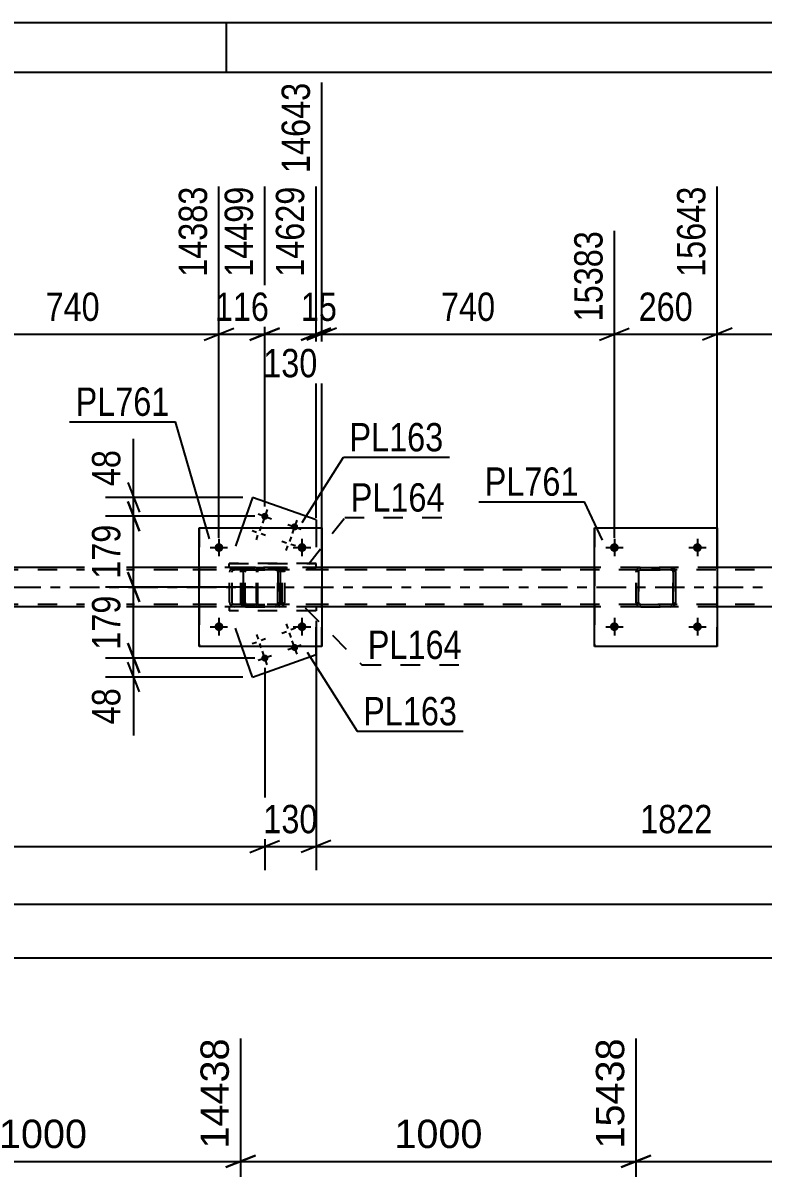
# Model space of a CAD drawing. Header units: millimetres. Extents: x -57 to 784, y -422 to 172.
# Drawn here: x 553.3 to 628.2, y 55.9 to 171.6 of the extents above; entities that cross this region are included whole.
import ezdxf

# ---------------------------------------------------------------- set-up
doc = ezdxf.new("R2010")
doc.units = ezdxf.units.MM
doc.linetypes.add('DXK_LINE_DOT2', pattern=[3.9198, 1.9599, -1.9599])
doc.linetypes.add('DXK_LINE_DOT3', pattern=[5.9187, 2.979, -0.9799, 0.9799, -0.9799])
doc.styles.add('Arial', font='ARIAL.TTF', dxfattribs={"height": 0.2})
doc.styles.add('Arial Narrow', font='ARIALN.TTF', dxfattribs={"height": 0.2})

# ---------------------------------------------------------------- blocks, each defined once
blk = doc.blocks.new('Unknown-122571968-1115')
at = {"color": 5, "linetype": 'Continuous'}
for p, q in [((783.89, 171.64), (-57.11, 171.64)), ((573.89, 166.64), (573.89, 171.64)), ((778.89, 166.64), (-52.11, 166.64))]:
    blk.add_line(p, q, dxfattribs=at)
blk = doc.blocks.new('Part-122571968-5187 - 5118')
at = {"color": 7, "linetype": 'DXK_LINE_DOT2'}
for p, q in [((575.54, 116.29), (575.5, 116.11)), ((575.5, 113.07), (575.5, 116.11)), ((575.76, 116.11), (575.78, 116.2)), ((575.76, 113.07), (575.76, 116.11)), ((575.78, 116.2), (575.83, 116.28)), ((576.01, 116.59), (575.82, 116.55)), ((575.83, 116.28), (575.92, 116.33)), ((575.92, 116.33), (576.01, 116.35)), ((587.79, 116.59), (576.01, 116.59)), ((587.79, 116.35), (576.01, 116.35)), ((579.44, 116.55), (579.25, 116.59)), ((579.25, 116.35), (579.35, 116.33)), ((579.35, 116.33), (579.43, 116.28)), ((579.43, 116.28), (579.49, 116.2)), ((579.49, 116.2), (579.5, 116.11)), ((579.5, 113.07), (579.5, 116.11)), ((579.76, 116.11), (579.72, 116.29)), ((579.76, 113.07), (579.76, 116.11)), ((575.5, 113.07), (575.54, 112.88)), ((575.78, 112.98), (575.76, 113.07)), ((575.83, 112.9), (575.78, 112.98)), ((575.82, 112.62), (576.01, 112.59)), ((575.92, 112.85), (575.83, 112.9)), ((576.01, 112.83), (575.92, 112.85)), ((587.79, 112.83), (576.01, 112.83)), ((587.79, 112.59), (576.01, 112.59)), ((579.35, 112.85), (579.25, 112.83)), ((579.25, 112.59), (579.44, 112.62)), ((579.43, 112.9), (579.35, 112.85)), ((579.49, 112.98), (579.43, 112.9)), ((579.5, 113.07), (579.49, 112.98)), ((579.72, 112.88), (579.76, 113.07))]:
    blk.add_line(p, q, dxfattribs=at)
for centre, start, end in [((575.99, 116.09), 110.7583, 155.68), ((579.27, 116.09), 24.32, 69.2417), ((575.99, 113.09), 204.32, 249.2417), ((579.27, 113.09), 290.7583, 335.68)]:
    blk.add_arc(centre, 0.496, start, end, dxfattribs=at)
blk = doc.blocks.new('Part-122571968-5193 - 5118')
at = {"color": 7, "linetype": 'DXK_LINE_DOT2'}
for p, q in [((576.78, 116.59), (567.37, 116.59)), ((576.78, 116.35), (567.37, 116.35)), ((574.22, 116.29), (574.19, 116.11)), ((574.19, 113.07), (574.19, 116.11)), ((574.44, 116.11), (574.46, 116.2)), ((574.44, 113.07), (574.44, 116.11)), ((574.46, 116.2), (574.51, 116.28)), ((574.69, 116.59), (574.5, 116.55)), ((574.51, 116.28), (574.59, 116.33)), ((574.59, 116.33), (574.69, 116.35)), ((575.5, 116.59), (575.5, 116.35)), ((576.88, 116.55), (576.78, 116.59)), ((576.78, 116.35), (576.83, 116.33)), ((576.83, 116.33), (576.88, 116.28)), ((576.97, 116.45), (576.88, 116.55)), ((576.88, 116.28), (576.9, 116.2)), ((576.9, 116.2), (576.91, 116.11)), ((576.91, 113.07), (576.91, 116.11)), ((577.03, 116.29), (576.97, 116.45)), ((577.05, 116.11), (577.03, 116.29)), ((577.05, 113.07), (577.05, 116.11)), ((576.78, 112.83), (567.37, 112.83)), ((576.78, 112.59), (567.37, 112.59)), ((574.19, 113.07), (574.22, 112.88)), ((574.46, 112.98), (574.44, 113.07)), ((574.51, 112.9), (574.46, 112.98)), ((574.5, 112.62), (574.69, 112.59)), ((574.59, 112.85), (574.51, 112.9)), ((574.69, 112.83), (574.59, 112.85)), ((575.5, 112.59), (575.5, 112.83)), ((576.83, 112.85), (576.78, 112.83)), ((576.78, 112.59), (576.88, 112.62)), ((576.88, 112.9), (576.83, 112.85)), ((576.9, 112.98), (576.88, 112.9)), ((576.88, 112.62), (576.97, 112.73)), ((576.91, 113.07), (576.9, 112.98)), ((576.97, 112.73), (577.03, 112.88)), ((577.03, 112.88), (577.05, 113.07))]:
    blk.add_line(p, q, dxfattribs=at)
for centre, start, end in [((574.67, 116.09), 111.1941, 156.1506), ((574.67, 113.08), 203.8494, 248.8059)]:
    blk.add_arc(centre, 0.492, start, end, dxfattribs=at)
blk = doc.blocks.new('Part-122571968-5134 - 5118')
at = {"color": 7, "linetype": 'DXK_LINE_DOT2'}
for p, q in [((575.31, 116.11), (575.34, 116.29)), ((575.35, 116.29), (575.31, 116.11)), ((575.31, 113.07), (575.31, 116.11)), ((575.31, 116.11), (575.31, 116.11)), ((575.31, 113.07), (575.31, 116.11)), ((575.55, 116.11), (575.57, 116.2)), ((575.56, 116.2), (575.55, 116.11)), ((575.55, 113.07), (575.55, 116.11)), ((575.55, 116.11), (575.55, 116.11)), ((575.55, 116.11), (575.55, 113.07)), ((575.62, 116.28), (575.56, 116.2)), ((575.57, 116.2), (575.62, 116.28)), ((575.6, 116.55), (575.79, 116.59)), ((575.79, 116.59), (575.61, 116.55)), ((575.62, 116.28), (575.7, 116.33)), ((575.69, 116.33), (575.62, 116.28)), ((575.79, 116.35), (575.69, 116.33)), ((575.7, 116.33), (575.79, 116.35)), ((575.79, 116.59), (578.83, 116.59)), ((575.79, 116.59), (575.79, 116.59)), ((575.79, 116.59), (578.83, 116.59)), ((575.79, 116.35), (578.83, 116.35)), ((575.79, 116.35), (575.79, 116.35)), ((578.83, 116.35), (575.79, 116.35)), ((578.83, 116.59), (578.83, 116.59)), ((578.83, 116.59), (579.01, 116.55)), ((579.01, 116.55), (578.83, 116.59)), ((578.83, 116.35), (578.83, 116.35)), ((578.83, 116.35), (578.92, 116.33)), ((578.92, 116.33), (578.83, 116.35)), ((578.92, 116.33), (578.92, 116.33)), ((578.92, 116.33), (579, 116.28)), ((579, 116.28), (578.92, 116.33)), ((579, 116.28), (579.05, 116.2)), ((579.05, 116.2), (579, 116.28)), ((579.05, 116.2), (579.07, 116.11)), ((579.07, 116.11), (579.05, 116.2)), ((579.07, 113.07), (579.07, 116.11)), ((579.07, 116.11), (579.07, 116.11)), ((579.07, 116.11), (579.07, 113.07)), ((579.27, 116.29), (579.31, 116.11)), ((579.31, 116.11), (579.27, 116.29)), ((579.31, 113.07), (579.31, 116.11)), ((579.31, 116.11), (579.31, 116.11)), ((579.31, 116.11), (579.31, 113.07)), ((575.31, 113.07), (575.31, 113.07)), ((575.34, 112.88), (575.31, 113.07)), ((575.31, 113.07), (575.35, 112.88)), ((575.55, 113.07), (575.55, 113.07)), ((575.57, 112.98), (575.55, 113.07)), ((575.55, 113.07), (575.56, 112.98)), ((575.56, 112.98), (575.62, 112.9)), ((575.62, 112.9), (575.57, 112.98)), ((575.6, 112.62), (575.61, 112.62)), ((575.79, 112.59), (575.6, 112.62)), ((575.61, 112.62), (575.79, 112.59)), ((575.7, 112.85), (575.62, 112.9)), ((575.62, 112.9), (575.69, 112.85)), ((575.69, 112.85), (575.79, 112.83)), ((575.79, 112.83), (575.7, 112.85)), ((575.79, 112.83), (578.83, 112.83)), ((575.79, 112.83), (575.79, 112.83)), ((575.79, 112.83), (578.83, 112.83)), ((575.79, 112.59), (578.83, 112.59)), ((575.79, 112.59), (575.79, 112.59)), ((575.79, 112.59), (578.83, 112.59)), ((578.92, 112.85), (578.83, 112.83)), ((578.83, 112.83), (578.92, 112.85)), ((578.83, 112.83), (578.83, 112.83)), ((579.01, 112.62), (578.83, 112.59)), ((578.83, 112.59), (579.01, 112.62)), ((578.83, 112.59), (578.83, 112.59)), ((579, 112.9), (578.92, 112.85)), ((578.92, 112.85), (579, 112.9)), ((579.05, 112.98), (579, 112.9)), ((579, 112.9), (579.05, 112.98)), ((579.07, 113.07), (579.05, 112.98)), ((579.05, 112.98), (579.07, 113.07)), ((579.07, 113.07), (579.07, 113.07)), ((579.31, 113.07), (579.27, 112.88)), ((579.27, 112.88), (579.31, 113.07)), ((579.31, 113.07), (579.31, 113.07))]:
    blk.add_line(p, q, dxfattribs=at)
at = {"color": 7, "linetype": 'DXK_LINE_DOT3'}
blk.add_line((577.31, 114.59), (577.3, 114.59), dxfattribs=at)
at = {"color": 7, "linetype": 'DXK_LINE_DOT2'}
for centre, start, end in [((575.79, 116.11), 112.5, 157.5), ((575.79, 116.11), 112.5, 157.5), ((578.83, 116.11), 22.5, 67.5), ((578.83, 116.11), 22.5, 67.5), ((575.79, 113.07), 202.5, 247.5), ((575.79, 113.07), 202.5, 247.5), ((578.83, 113.07), 292.5, 337.5), ((578.83, 113.07), 292.5, 337.5)]:
    blk.add_arc(centre, 0.48, start, end, dxfattribs=at)
blk = doc.blocks.new('Bolt-122571968-5135 - 5118')
at = {"linetype": 'Continuous'}
for points in [[(572.67, 110.59), (572.68, 110.68), (572.71, 110.77), (572.75, 110.85), (572.82, 110.91), (572.89, 110.97), (572.97, 111.01), (573.06, 111.03), (573.16, 111.03), (573.25, 111.01), (573.33, 110.97), (573.41, 110.91), (573.47, 110.85), (573.51, 110.77), (573.54, 110.68), (573.55, 110.59), (573.54, 110.5), (573.51, 110.41), (573.47, 110.33), (573.41, 110.26), (573.33, 110.21), (573.25, 110.17), (573.16, 110.15), (573.06, 110.15), (572.97, 110.17), (572.89, 110.21), (572.82, 110.26), (572.75, 110.33), (572.71, 110.41), (572.68, 110.5)], [(581.07, 110.59), (581.08, 110.68), (581.11, 110.77), (581.15, 110.85), (581.22, 110.91), (581.29, 110.97), (581.37, 111.01), (581.46, 111.03), (581.56, 111.03), (581.65, 111.01), (581.73, 110.97), (581.81, 110.91), (581.87, 110.85), (581.91, 110.77), (581.94, 110.68), (581.95, 110.59), (581.94, 110.5), (581.91, 110.41), (581.87, 110.33), (581.81, 110.26), (581.73, 110.21), (581.65, 110.17), (581.56, 110.15), (581.46, 110.15), (581.37, 110.17), (581.29, 110.21), (581.22, 110.26), (581.15, 110.33), (581.11, 110.41), (581.08, 110.5)]]:
    blk.add_hatch(color=1, dxfattribs=at).paths.add_polyline_path(points)
at = {"color": 1, "linetype": 'Continuous'}
for p, q in [((573.11, 111.47), (573.11, 109.71)), ((581.51, 111.47), (581.51, 109.71)), ((572.23, 110.59), (573.99, 110.59)), ((580.63, 110.59), (582.39, 110.59))]:
    blk.add_line(p, q, dxfattribs=at)
blk = doc.blocks.new('Bolt-122571968-5136 - 5118')
at = {"linetype": 'Continuous'}
for points in [[(572.67, 118.59), (572.68, 118.68), (572.71, 118.77), (572.75, 118.85), (572.82, 118.91), (572.89, 118.97), (572.97, 119.01), (573.06, 119.03), (573.16, 119.03), (573.25, 119.01), (573.33, 118.97), (573.41, 118.91), (573.47, 118.85), (573.51, 118.77), (573.54, 118.68), (573.55, 118.59), (573.54, 118.5), (573.51, 118.41), (573.47, 118.33), (573.41, 118.26), (573.33, 118.21), (573.25, 118.17), (573.16, 118.15), (573.06, 118.15), (572.97, 118.17), (572.89, 118.21), (572.82, 118.26), (572.75, 118.33), (572.71, 118.41), (572.68, 118.5)], [(581.07, 118.59), (581.08, 118.68), (581.11, 118.77), (581.15, 118.85), (581.22, 118.91), (581.29, 118.97), (581.37, 119.01), (581.46, 119.03), (581.56, 119.03), (581.65, 119.01), (581.73, 118.97), (581.81, 118.91), (581.87, 118.85), (581.91, 118.77), (581.94, 118.68), (581.95, 118.59), (581.94, 118.5), (581.91, 118.41), (581.87, 118.33), (581.81, 118.26), (581.73, 118.21), (581.65, 118.17), (581.56, 118.15), (581.46, 118.15), (581.37, 118.17), (581.29, 118.21), (581.22, 118.26), (581.15, 118.33), (581.11, 118.41), (581.08, 118.5)]]:
    blk.add_hatch(color=1, dxfattribs=at).paths.add_polyline_path(points)
at = {"color": 1, "linetype": 'Continuous'}
for p, q in [((573.11, 119.47), (573.11, 117.71)), ((581.51, 119.47), (581.51, 117.71)), ((572.23, 118.59), (573.99, 118.59)), ((580.63, 118.59), (582.39, 118.59))]:
    blk.add_line(p, q, dxfattribs=at)
blk = doc.blocks.new('Bolt-122571968-5143 - 5118')
at = {"linetype": 'Continuous'}
for points in [[(612.67, 110.59), (612.67, 110.68), (612.7, 110.77), (612.75, 110.85), (612.81, 110.91), (612.89, 110.97), (612.97, 111.01), (613.06, 111.03), (613.15, 111.03), (613.24, 111.01), (613.33, 110.97), (613.4, 110.91), (613.46, 110.85), (613.51, 110.77), (613.54, 110.68), (613.55, 110.59), (613.54, 110.5), (613.51, 110.41), (613.46, 110.33), (613.4, 110.26), (613.33, 110.21), (613.24, 110.17), (613.15, 110.15), (613.06, 110.15), (612.97, 110.17), (612.89, 110.21), (612.81, 110.26), (612.75, 110.33), (612.7, 110.41), (612.67, 110.5)], [(621.07, 110.59), (621.07, 110.68), (621.1, 110.77), (621.15, 110.85), (621.21, 110.91), (621.29, 110.97), (621.37, 111.01), (621.46, 111.03), (621.55, 111.03), (621.64, 111.01), (621.73, 110.97), (621.8, 110.91), (621.86, 110.85), (621.91, 110.77), (621.94, 110.68), (621.95, 110.59), (621.94, 110.5), (621.91, 110.41), (621.86, 110.33), (621.8, 110.26), (621.73, 110.21), (621.64, 110.17), (621.55, 110.15), (621.46, 110.15), (621.37, 110.17), (621.29, 110.21), (621.21, 110.26), (621.15, 110.33), (621.1, 110.41), (621.07, 110.5)]]:
    blk.add_hatch(color=1, dxfattribs=at).paths.add_polyline_path(points)
at = {"color": 1, "linetype": 'Continuous'}
for p, q in [((613.11, 111.47), (613.11, 109.71)), ((621.51, 111.47), (621.51, 109.71)), ((612.23, 110.59), (613.99, 110.59)), ((620.63, 110.59), (622.39, 110.59))]:
    blk.add_line(p, q, dxfattribs=at)
blk = doc.blocks.new('Bolt-122571968-5144 - 5118')
at = {"linetype": 'Continuous'}
for points in [[(612.67, 118.59), (612.67, 118.68), (612.7, 118.77), (612.75, 118.85), (612.81, 118.91), (612.89, 118.97), (612.97, 119.01), (613.06, 119.03), (613.15, 119.03), (613.24, 119.01), (613.33, 118.97), (613.4, 118.91), (613.46, 118.85), (613.51, 118.77), (613.54, 118.68), (613.55, 118.59), (613.54, 118.5), (613.51, 118.41), (613.46, 118.33), (613.4, 118.26), (613.33, 118.21), (613.24, 118.17), (613.15, 118.15), (613.06, 118.15), (612.97, 118.17), (612.89, 118.21), (612.81, 118.26), (612.75, 118.33), (612.7, 118.41), (612.67, 118.5)], [(621.07, 118.59), (621.07, 118.68), (621.1, 118.77), (621.15, 118.85), (621.21, 118.91), (621.29, 118.97), (621.37, 119.01), (621.46, 119.03), (621.55, 119.03), (621.64, 119.01), (621.73, 118.97), (621.8, 118.91), (621.86, 118.85), (621.91, 118.77), (621.94, 118.68), (621.95, 118.59), (621.94, 118.5), (621.91, 118.41), (621.86, 118.33), (621.8, 118.26), (621.73, 118.21), (621.64, 118.17), (621.55, 118.15), (621.46, 118.15), (621.37, 118.17), (621.29, 118.21), (621.21, 118.26), (621.15, 118.33), (621.1, 118.41), (621.07, 118.5)]]:
    blk.add_hatch(color=1, dxfattribs=at).paths.add_polyline_path(points)
at = {"color": 1, "linetype": 'Continuous'}
for p, q in [((613.11, 119.47), (613.11, 117.71)), ((621.51, 119.47), (621.51, 117.71)), ((612.23, 118.59), (613.99, 118.59)), ((620.63, 118.59), (622.39, 118.59))]:
    blk.add_line(p, q, dxfattribs=at)
blk = doc.blocks.new('Bolt-122571968-5229 - 5118')
at = {"linetype": 'Continuous'}
for points in [[(578.08, 121.63, -1), (577.41, 121.87, -1)], [(581.1, 120.56, -1), (580.42, 120.8, -1)]]:
    blk.add_hatch(color=1, dxfattribs=at).paths.add_polyline_path(points)
at = {"color": 1, "linetype": 'Continuous'}
for p, q in [((577.07, 121.99), (578.42, 121.51)), ((577.99, 122.43), (577.5, 121.07)), ((577.38, 120.73), (577.22, 120.28)), ((580.08, 120.92), (581.44, 120.44)), ((581, 121.36), (580.52, 120)), ((576.47, 120.3), (576.92, 120.14)), ((576.9, 119.38), (577.06, 119.83)), ((577.82, 119.82), (577.37, 119.98)), ((580.4, 119.67), (580.24, 119.21)), ((579.48, 119.23), (579.93, 119.07)), ((579.92, 118.31), (580.08, 118.76)), ((580.84, 118.75), (580.39, 118.91))]:
    blk.add_line(p, q, dxfattribs=at)
blk = doc.blocks.new('Part-122571968-5295 - 5118')
at = {"color": 7, "linetype": 'DXK_LINE_DOT2'}
for p, q in [((574.15, 116.59), (574.15, 116.99)), ((574.15, 116.99), (582.93, 116.99)), ((582.93, 116.59), (582.93, 116.99)), ((574.15, 116.59), (582.93, 116.59))]:
    blk.add_line(p, q, dxfattribs=at)
blk = doc.blocks.new('Part-122571968-5350 - 5118')
at = {"color": 2, "linetype": 'Continuous'}
for p, q in [((571.11, 108.59), (571.11, 120.59)), ((571.11, 120.59), (571.11, 120.59)), ((571.11, 120.59), (583.51, 120.59)), ((583.51, 120.59), (583.51, 108.59)), ((571.11, 108.59), (571.11, 108.59)), ((583.51, 108.59), (571.11, 108.59))]:
    blk.add_line(p, q, dxfattribs=at)
at = {"color": 7, "linetype": 'DXK_LINE_DOT2'}
for p, q in [((571.11, 120.59), (571.11, 108.59)), ((571.11, 120.59), (571.11, 120.59)), ((583.51, 108.59), (583.51, 120.59)), ((571.11, 108.59), (571.11, 108.59))]:
    blk.add_line(p, q, dxfattribs=at)
blk = doc.blocks.new('Part-122571968-5351 - 5118')
at = {"color": 7, "linetype": 'DXK_LINE_DOT2'}
for p, q in [((615.3, 116.11), (615.34, 116.29)), ((615.3, 116.11), (615.31, 116.11)), ((615.3, 113.07), (615.3, 116.11)), ((615.34, 116.29), (615.31, 116.11)), ((615.31, 113.07), (615.31, 116.11)), ((615.56, 116.2), (615.54, 116.11)), ((615.55, 116.11), (615.54, 116.11)), ((615.54, 116.11), (615.54, 113.07)), ((615.55, 116.11), (615.56, 116.2)), ((615.55, 113.07), (615.55, 116.11)), ((615.56, 116.2), (615.62, 116.28)), ((615.61, 116.28), (615.56, 116.2)), ((615.6, 116.55), (615.78, 116.59)), ((615.79, 116.59), (615.6, 116.55)), ((615.69, 116.33), (615.61, 116.28)), ((615.62, 116.28), (615.69, 116.33)), ((615.69, 116.33), (615.79, 116.35)), ((615.78, 116.35), (615.69, 116.33)), ((615.79, 116.59), (615.78, 116.59)), ((615.78, 116.59), (618.82, 116.59)), ((615.78, 116.35), (615.79, 116.35)), ((618.82, 116.35), (615.78, 116.35)), ((615.79, 116.59), (618.83, 116.59)), ((615.79, 116.35), (618.83, 116.35)), ((618.82, 116.59), (618.83, 116.59)), ((618.82, 116.59), (619, 116.55)), ((618.83, 116.35), (618.82, 116.35)), ((618.91, 116.33), (618.82, 116.35)), ((619.01, 116.55), (618.83, 116.59)), ((618.83, 116.35), (618.92, 116.33)), ((618.91, 116.33), (618.92, 116.33)), ((618.99, 116.28), (618.91, 116.33)), ((618.92, 116.33), (618.99, 116.28)), ((618.99, 116.28), (619.05, 116.2)), ((619.04, 116.2), (618.99, 116.28)), ((619.06, 116.11), (619.04, 116.2)), ((619.05, 116.2), (619.07, 116.11)), ((619.07, 116.11), (619.06, 116.11)), ((619.06, 116.11), (619.06, 113.07)), ((619.07, 113.07), (619.07, 116.11)), ((619.26, 116.29), (619.3, 116.11)), ((619.31, 116.11), (619.27, 116.29)), ((619.31, 116.11), (619.3, 116.11)), ((619.3, 116.11), (619.3, 113.07)), ((619.31, 113.07), (619.31, 116.11)), ((615.31, 113.07), (615.3, 113.07)), ((615.34, 112.88), (615.3, 113.07)), ((615.31, 113.07), (615.34, 112.88)), ((615.54, 113.07), (615.55, 113.07)), ((615.54, 113.07), (615.56, 112.98)), ((615.56, 112.98), (615.55, 113.07)), ((615.62, 112.9), (615.56, 112.98)), ((615.56, 112.98), (615.61, 112.9)), ((615.6, 112.62), (615.6, 112.62)), ((615.78, 112.59), (615.6, 112.62)), ((615.6, 112.62), (615.79, 112.59)), ((615.61, 112.9), (615.69, 112.85)), ((615.69, 112.85), (615.62, 112.9)), ((615.79, 112.83), (615.69, 112.85)), ((615.69, 112.85), (615.78, 112.83)), ((615.79, 112.83), (615.78, 112.83)), ((615.78, 112.83), (618.82, 112.83)), ((615.79, 112.59), (615.78, 112.59)), ((615.78, 112.59), (618.82, 112.59)), ((615.79, 112.83), (618.83, 112.83)), ((615.79, 112.59), (618.83, 112.59)), ((618.82, 112.83), (618.91, 112.85)), ((618.82, 112.83), (618.83, 112.83)), ((619, 112.62), (618.82, 112.59)), ((618.82, 112.59), (618.83, 112.59)), ((618.92, 112.85), (618.83, 112.83)), ((618.83, 112.59), (619.01, 112.62)), ((618.91, 112.85), (618.99, 112.9)), ((618.99, 112.9), (618.92, 112.85)), ((619.05, 112.98), (618.99, 112.9)), ((618.99, 112.9), (619.04, 112.98)), ((619.04, 112.98), (619.06, 113.07)), ((619.07, 113.07), (619.05, 112.98)), ((619.06, 113.07), (619.07, 113.07)), ((619.3, 113.07), (619.26, 112.88)), ((619.27, 112.88), (619.31, 113.07)), ((619.3, 113.07), (619.31, 113.07))]:
    blk.add_line(p, q, dxfattribs=at)
at = {"color": 7, "linetype": 'DXK_LINE_DOT3'}
blk.add_line((617.31, 114.59), (617.3, 114.59), dxfattribs=at)
at = {"color": 7, "linetype": 'DXK_LINE_DOT2'}
for centre, start, end in [((615.78, 116.11), 112.5, 157.5), ((615.79, 116.11), 112.5, 157.5), ((618.82, 116.11), 22.5, 67.5), ((618.83, 116.11), 22.5, 67.5), ((615.78, 113.07), 202.5, 247.5), ((615.79, 113.07), 202.5, 247.5), ((618.82, 113.07), 292.5, 337.5), ((618.83, 113.07), 292.5, 337.5)]:
    blk.add_arc(centre, 0.48, start, end, dxfattribs=at)
blk = doc.blocks.new('Part-122571968-5356 - 5118')
at = {"color": 2, "linetype": 'Continuous'}
for p, q in [((611.11, 108.59), (611.11, 120.59)), ((611.11, 120.59), (611.11, 120.59)), ((611.11, 120.59), (623.51, 120.59)), ((623.51, 120.59), (623.51, 108.59)), ((611.11, 108.59), (611.11, 108.59)), ((623.51, 108.59), (611.11, 108.59))]:
    blk.add_line(p, q, dxfattribs=at)
at = {"color": 7, "linetype": 'DXK_LINE_DOT2'}
for p, q in [((611.11, 120.59), (611.11, 108.59)), ((611.11, 120.59), (611.11, 120.59)), ((623.51, 108.59), (623.51, 120.59)), ((611.11, 108.59), (611.11, 108.59))]:
    blk.add_line(p, q, dxfattribs=at)
blk = doc.blocks.new('Part-122571968-5380 - 5118')
at = {"color": 2, "linetype": 'Continuous'}
for p, q in [((576.52, 123.67), (575.42, 120.59)), ((582.93, 121.4), (576.52, 123.67)), ((582.93, 121.4), (582.93, 120.59))]:
    blk.add_line(p, q, dxfattribs=at)
at = {"color": 7, "linetype": 'DXK_LINE_DOT2'}
for p, q in [((575.42, 120.59), (574.15, 116.99)), ((582.93, 120.59), (582.93, 116.99)), ((582.93, 116.99), (574.15, 116.99))]:
    blk.add_line(p, q, dxfattribs=at)
blk = doc.blocks.new('Bolt-122571968-5382 - 5118')
at = {"linetype": 'Continuous'}
for points in [[(580.43, 108.37, -1), (581.1, 108.61, -1)], [(577.41, 107.3, -1), (578.09, 107.54, -1)]]:
    blk.add_hatch(color=1, dxfattribs=at).paths.add_polyline_path(points)
at = {"color": 1, "linetype": 'Continuous'}
for p, q in [((579.48, 109.95), (579.94, 110.11)), ((579.92, 110.87), (580.08, 110.42)), ((580.84, 110.43), (580.39, 110.27)), ((576.47, 108.88), (576.92, 109.04)), ((576.91, 109.8), (577.07, 109.34)), ((577.39, 108.44), (577.23, 108.89)), ((577.83, 109.36), (577.37, 109.2)), ((580.4, 109.51), (580.24, 109.96)), ((581.01, 107.81), (580.52, 109.17)), ((577.99, 106.74), (577.51, 108.1)), ((581.44, 108.73), (580.09, 108.25)), ((578.43, 107.66), (577.07, 107.18))]:
    blk.add_line(p, q, dxfattribs=at)
blk = doc.blocks.new('Part-122571968-5387 - 5118')
at = {"color": 7, "linetype": 'DXK_LINE_DOT2'}
for p, q in [((582.93, 112.59), (574.15, 112.59)), ((574.15, 112.59), (574.15, 112.19)), ((582.93, 112.59), (582.93, 112.19)), ((582.93, 112.19), (574.15, 112.19))]:
    blk.add_line(p, q, dxfattribs=at)
blk = doc.blocks.new('Part-122571968-5392 - 5118')
at = {"color": 7, "linetype": 'DXK_LINE_DOT2'}
for p, q in [((582.93, 112.19), (574.15, 112.19)), ((575.43, 108.59), (574.15, 112.19)), ((582.93, 108.59), (582.93, 112.19))]:
    blk.add_line(p, q, dxfattribs=at)
at = {"color": 2, "linetype": 'Continuous'}
for p, q in [((576.52, 105.5), (575.43, 108.59)), ((576.52, 105.5), (582.93, 107.78)), ((582.93, 107.78), (582.93, 108.59))]:
    blk.add_line(p, q, dxfattribs=at)
blk = doc.blocks.new('Part-122571968-5417 - 5118')
at = {"color": 7, "linetype": 'DXK_LINE_DOT2'}
for p, q in [((697.85, 116.35), (43.11, 116.35)), ((583.51, 116.59), (571.11, 116.59)), ((623.51, 116.59), (611.11, 116.59)), ((697.85, 112.83), (43.11, 112.83)), ((583.51, 112.59), (571.11, 112.59)), ((623.51, 112.59), (611.11, 112.59))]:
    blk.add_line(p, q, dxfattribs=at)
at = {"color": 2, "linetype": 'Continuous'}
for p, q in [((571.11, 116.59), (543.51, 116.59)), ((611.11, 116.59), (583.51, 116.59)), ((651.11, 116.59), (623.51, 116.59)), ((571.11, 112.59), (543.51, 112.59)), ((611.11, 112.59), (583.51, 112.59)), ((651.11, 112.59), (623.51, 112.59))]:
    blk.add_line(p, q, dxfattribs=at)
at = {"color": 7, "linetype": 'DXK_LINE_DOT3'}
blk.add_line((43.11, 114.59), (697.85, 114.59), dxfattribs=at)
blk = doc.blocks.new('StraightDimension-122571968-4514 - 3165')
at = {"color": 7, "linetype": 'Continuous'}
for p, q in [((535.31, 16.34), (535.31, 68.95)), ((575.31, 17.64), (575.31, 68.95)), ((536.81, 57.13), (533.81, 55.93)), ((573.81, 55.93), (576.81, 57.13)), ((535.31, 56.53), (575.31, 56.53))]:
    blk.add_line(p, q, dxfattribs=at)
at = {"color": 0}
blk.add_wipeout([(560.36, 57.28), (560.36, 61.48), (550.26, 61.48), (550.26, 57.28)], dxfattribs=at)
at = {"color": 3, "style": 'Arial'}
blk.add_text('1000', height=2.865, dxfattribs=at).set_placement((550.86, 57.88))
at = {"color": 0, "linetype": 'Continuous'}
blk.add_wipeout([(574.71, 69.55), (570.51, 69.55), (570.51, 57.23), (574.71, 57.23)], dxfattribs=at)
at = {"color": 3, "linetype": 'Continuous', "style": 'Arial'}
blk.add_text('14438', height=2.865, rotation=90.0002, dxfattribs=at).set_placement((574.11, 57.83))
blk = doc.blocks.new('StraightDimension-122571968-4530 - 3165')
at = {"color": 7, "linetype": 'Continuous'}
for p, q in [((615.3, 16.31), (615.3, 68.95)), ((655.3, 15.16), (655.3, 68.95)), ((616.8, 57.13), (613.8, 55.93)), ((653.8, 55.93), (656.8, 57.13)), ((615.3, 56.53), (655.3, 56.53))]:
    blk.add_line(p, q, dxfattribs=at)
at = {"color": 0}
blk.add_wipeout([(640.35, 57.28), (640.35, 61.48), (630.26, 61.48), (630.26, 57.28)], dxfattribs=at)
at = {"color": 3, "style": 'Arial'}
blk.add_text('1000', height=2.865, dxfattribs=at).set_placement((630.86, 57.88))
at = {"color": 0, "linetype": 'Continuous'}
blk.add_wipeout([(654.7, 69.55), (650.5, 69.55), (650.5, 57.23), (654.7, 57.23)], dxfattribs=at)
at = {"color": 3, "linetype": 'Continuous', "style": 'Arial'}
blk.add_text('16438', height=2.865, rotation=90.0002, dxfattribs=at).set_placement((654.1, 57.83))
blk = doc.blocks.new('StraightDimension-122571968-4522 - 3165')
at = {"color": 7, "linetype": 'Continuous'}
for p, q in [((575.31, 17.64), (575.31, 68.95)), ((615.3, 16.31), (615.3, 68.95)), ((576.81, 57.13), (573.81, 55.93)), ((613.8, 55.93), (616.8, 57.13)), ((575.31, 56.53), (615.3, 56.53))]:
    blk.add_line(p, q, dxfattribs=at)
at = {"color": 0}
blk.add_wipeout([(600.35, 57.28), (600.35, 61.48), (590.26, 61.48), (590.26, 57.28)], dxfattribs=at)
at = {"color": 3, "style": 'Arial'}
blk.add_text('1000', height=2.865, dxfattribs=at).set_placement((590.86, 57.88))
at = {"color": 0, "linetype": 'Continuous'}
blk.add_wipeout([(614.7, 69.55), (610.5, 69.55), (610.5, 57.23), (614.7, 57.23)], dxfattribs=at)
at = {"color": 3, "linetype": 'Continuous', "style": 'Arial'}
blk.add_text('15438', height=2.865, rotation=90.0002, dxfattribs=at).set_placement((614.1, 57.83))
blk = doc.blocks.new('StraightDimension-122571968-6213 - 5118')
at = {"color": 7, "linetype": 'Continuous'}
for p, q in [((577.75, 106.42), (577.75, 85.96)), ((9.28, 88.36), (577.75, 88.36)), ((576.25, 87.76), (579.25, 88.96))]:
    blk.add_line(p, q, dxfattribs=at)
blk = doc.blocks.new('StraightDimension-122571968-6205 - 5118')
at = {"color": 7, "linetype": 'Continuous'}
for p, q in [((582.93, 111.19), (582.93, 85.96)), ((577.75, 106.42), (577.75, 85.96)), ((576.25, 87.76), (579.25, 88.96)), ((577.75, 88.36), (582.93, 88.36)), ((584.43, 88.96), (581.43, 87.76))]:
    blk.add_line(p, q, dxfattribs=at)
at = {"color": 0}
blk.add_wipeout([(583.68, 89.11), (583.68, 93.31), (577, 93.31), (577, 89.11)], dxfattribs=at)
at = {"color": 3, "style": 'Arial Narrow'}
blk.add_text('130', height=2.863, dxfattribs=at).set_placement((577.6, 89.71))
blk = doc.blocks.new('StraightDimension-122571968-17260 - 5118')
at = {"color": 7, "linetype": 'Continuous'}
blk.add_line((9.28, 82.54), (697.85, 82.54), dxfattribs=at)
blk = doc.blocks.new('StraightDimension-122571968-16341 - 5118')
at = {"color": 7, "linetype": 'Continuous'}
for p, q in [((583.51, 117.59), (583.51, 165.6)), ((582.93, 121.59), (582.93, 155.1)), ((581.43, 139.56), (584.43, 140.76)), ((585.01, 140.76), (582.01, 139.56)), ((582.93, 140.16), (583.51, 140.16))]:
    blk.add_line(p, q, dxfattribs=at)
at = {"color": 0, "linetype": 'Continuous'}
blk.add_wipeout([(582.91, 166.2), (578.71, 166.2), (578.71, 155.86), (582.91, 155.86)], dxfattribs=at)
at = {"color": 3, "linetype": 'Continuous', "style": 'Arial Narrow'}
blk.add_text('14643', height=2.863, rotation=90.0002, dxfattribs=at).set_placement((582.31, 156.46))
at = {"color": 0}
blk.add_wipeout([(585.65, 140.91), (585.65, 145.11), (580.79, 145.11), (580.79, 140.91)], dxfattribs=at)
at = {"color": 3, "style": 'Arial Narrow'}
blk.add_text('15', height=2.863, dxfattribs=at).set_placement((581.39, 141.51))
blk = doc.blocks.new('StraightDimension-122571968-6280 - 5118')
at = {"color": 7, "linetype": 'Continuous'}
for p, q in [((563.88, 123.25), (565.08, 120.25)), ((576.75, 121.75), (561.63, 121.75)), ((564.48, 114.59), (564.48, 121.75)), ((565.08, 113.09), (563.88, 116.09)), ((576.53, 114.59), (561.63, 114.59))]:
    blk.add_line(p, q, dxfattribs=at)
at = {"color": 0}
blk.add_wipeout([(563.73, 121.51), (559.53, 121.51), (559.53, 114.83), (563.73, 114.83)], dxfattribs=at)
at = {"color": 3, "style": 'Arial Narrow'}
blk.add_text('179', height=2.863, rotation=90.0002, dxfattribs=at).set_placement((563.13, 115.43))
blk = doc.blocks.new('StraightDimension-122571968-6314 - 5118')
at = {"color": 7, "linetype": 'Continuous'}
for p, q in [((563.88, 108.92), (565.08, 105.92)), ((576.75, 107.42), (561.63, 107.42)), ((565.08, 104), (563.88, 107)), ((564.48, 105.5), (564.48, 107.42)), ((575.52, 105.5), (561.63, 105.5)), ((564.48, 105.5), (564.48, 99.59)), ((564.48, 105.5), (564.48, 99.59))]:
    blk.add_line(p, q, dxfattribs=at)
at = {"color": 0}
blk.add_wipeout([(563.73, 104.98), (559.53, 104.98), (559.53, 100.12), (563.73, 100.12)], dxfattribs=at)
at = {"color": 3, "style": 'Arial Narrow'}
blk.add_text('48', height=2.863, rotation=90.0002, dxfattribs=at).set_placement((563.13, 100.72))
blk = doc.blocks.new('StraightDimension-122571968-6297 - 5118')
at = {"color": 7, "linetype": 'Continuous'}
for p, q in [((563.88, 116.09), (565.08, 113.09)), ((576.53, 114.59), (561.63, 114.59)), ((564.48, 107.42), (564.48, 114.59)), ((565.08, 105.92), (563.88, 108.92)), ((576.75, 107.42), (561.63, 107.42))]:
    blk.add_line(p, q, dxfattribs=at)
at = {"color": 0}
blk.add_wipeout([(563.73, 114.35), (559.53, 114.35), (559.53, 107.66), (563.73, 107.66)], dxfattribs=at)
at = {"color": 3, "style": 'Arial Narrow'}
blk.add_text('179', height=2.863, rotation=90.0002, dxfattribs=at).set_placement((563.13, 108.26))
blk = doc.blocks.new('StraightDimension-122571968-6197 - 5118')
at = {"color": 7, "linetype": 'Continuous'}
for p, q in [((582.93, 111.19), (582.93, 85.96)), ((655.82, 100.84), (655.82, 85.96)), ((584.43, 88.96), (581.43, 87.76)), ((582.93, 88.36), (655.82, 88.36)), ((654.32, 87.76), (657.32, 88.96))]:
    blk.add_line(p, q, dxfattribs=at)
at = {"color": 0}
blk.add_wipeout([(623.63, 89.11), (623.63, 93.31), (615.12, 93.31), (615.12, 89.11)], dxfattribs=at)
at = {"color": 3, "style": 'Arial Narrow'}
blk.add_text('1822', height=2.863, dxfattribs=at).set_placement((615.72, 89.71))
blk = doc.blocks.new('StraightDimension-122571968-6324 - 5118')
at = {"color": 7, "linetype": 'Continuous'}
for p, q in [((564.48, 123.67), (564.48, 129.58)), ((564.48, 123.67), (564.48, 129.58)), ((563.88, 125.17), (565.08, 122.17)), ((575.52, 123.67), (561.63, 123.67)), ((565.08, 120.25), (563.88, 123.25)), ((564.48, 121.75), (564.48, 123.67)), ((576.75, 121.75), (561.63, 121.75))]:
    blk.add_line(p, q, dxfattribs=at)
at = {"color": 0}
blk.add_wipeout([(563.73, 129.05), (559.53, 129.05), (559.53, 124.2), (563.73, 124.2)], dxfattribs=at)
at = {"color": 3, "style": 'Arial Narrow'}
blk.add_text('48', height=2.863, rotation=90.0002, dxfattribs=at).set_placement((563.13, 124.8))
blk = doc.blocks.new('StraightDimension-122571968-16338 - 5118')
at = {"color": 7, "linetype": 'Continuous'}
for p, q in [((623.51, 117.59), (623.51, 155.1)), ((653.11, 119.59), (653.11, 150.6)), ((625.01, 140.76), (622.01, 139.56)), ((623.51, 140.16), (653.11, 140.16)), ((651.61, 139.56), (654.61, 140.76))]:
    blk.add_line(p, q, dxfattribs=at)
at = {"color": 0}
blk.add_wipeout([(641.65, 140.91), (641.65, 145.11), (634.96, 145.11), (634.96, 140.91)], dxfattribs=at)
at = {"color": 3, "style": 'Arial Narrow'}
blk.add_text('740', height=2.863, dxfattribs=at).set_placement((635.56, 141.51))
at = {"color": 0, "linetype": 'Continuous'}
blk.add_wipeout([(652.51, 151.2), (648.31, 151.2), (648.31, 140.86), (652.51, 140.86)], dxfattribs=at)
at = {"color": 3, "linetype": 'Continuous', "style": 'Arial Narrow'}
blk.add_text('16383', height=2.863, rotation=90.0002, dxfattribs=at).set_placement((651.91, 141.46))
blk = doc.blocks.new('StraightDimension-122571968-16339 - 5118')
at = {"color": 7, "linetype": 'Continuous'}
for p, q in [((623.51, 117.59), (623.51, 155.1)), ((613.11, 119.59), (613.11, 150.6)), ((611.61, 139.56), (614.61, 140.76)), ((613.11, 140.16), (623.51, 140.16)), ((625.01, 140.76), (622.01, 139.56))]:
    blk.add_line(p, q, dxfattribs=at)
at = {"color": 0}
blk.add_wipeout([(621.65, 140.91), (621.65, 145.11), (614.96, 145.11), (614.96, 140.91)], dxfattribs=at)
at = {"color": 3, "style": 'Arial Narrow'}
blk.add_text('260', height=2.863, dxfattribs=at).set_placement((615.56, 141.51))
at = {"color": 0, "linetype": 'Continuous'}
blk.add_wipeout([(622.9, 155.7), (618.7, 155.7), (618.7, 145.36), (622.9, 145.36)], dxfattribs=at)
at = {"color": 3, "linetype": 'Continuous', "style": 'Arial Narrow'}
blk.add_text('15643', height=2.863, rotation=90.0002, dxfattribs=at).set_placement((622.31, 145.96))
blk = doc.blocks.new('StraightDimension-122571968-16340 - 5118')
at = {"color": 7, "linetype": 'Continuous'}
for p, q in [((583.51, 117.59), (583.51, 165.6)), ((613.11, 119.59), (613.11, 150.6)), ((585.01, 140.76), (582.01, 139.56)), ((583.51, 140.16), (613.11, 140.16)), ((611.61, 139.56), (614.61, 140.76))]:
    blk.add_line(p, q, dxfattribs=at)
at = {"color": 0}
blk.add_wipeout([(601.65, 140.91), (601.65, 145.11), (594.97, 145.11), (594.97, 140.91)], dxfattribs=at)
at = {"color": 3, "style": 'Arial Narrow'}
blk.add_text('740', height=2.863, dxfattribs=at).set_placement((595.57, 141.51))
at = {"color": 0, "linetype": 'Continuous'}
blk.add_wipeout([(612.51, 151.2), (608.31, 151.2), (608.31, 140.86), (612.51, 140.86)], dxfattribs=at)
at = {"color": 3, "linetype": 'Continuous', "style": 'Arial Narrow'}
blk.add_text('15383', height=2.863, rotation=90.0002, dxfattribs=at).set_placement((611.91, 141.46))
blk = doc.blocks.new('StraightDimension-122571968-16342 - 5118')
at = {"color": 7, "linetype": 'Continuous'}
for p, q in [((577.75, 122.75), (577.75, 155.1)), ((582.93, 121.59), (582.93, 155.1)), ((576.25, 139.56), (579.25, 140.76)), ((577.75, 140.16), (582.93, 140.16)), ((584.43, 140.76), (581.43, 139.56))]:
    blk.add_line(p, q, dxfattribs=at)
at = {"color": 0, "linetype": 'Continuous'}
blk.add_wipeout([(582.33, 155.7), (578.13, 155.7), (578.13, 145.36), (582.33, 145.36)], dxfattribs=at)
at = {"color": 0}
blk.add_wipeout([(583.68, 135.21), (583.68, 139.41), (576.99, 139.41), (576.99, 135.21)], dxfattribs=at)
at = {"color": 3, "linetype": 'Continuous', "style": 'Arial Narrow'}
blk.add_text('14629', height=2.863, rotation=90.0002, dxfattribs=at).set_placement((581.73, 145.96))
at = {"color": 3, "style": 'Arial Narrow'}
blk.add_text('130', height=2.863, dxfattribs=at).set_placement((577.59, 135.81))
blk = doc.blocks.new('StraightDimension-122571968-16343 - 5118')
at = {"color": 7, "linetype": 'Continuous'}
for p, q in [((573.11, 119.59), (573.11, 155.1)), ((577.75, 122.75), (577.75, 155.1)), ((571.61, 139.56), (574.61, 140.76)), ((573.11, 140.16), (577.75, 140.16)), ((579.25, 140.76), (576.25, 139.56))]:
    blk.add_line(p, q, dxfattribs=at)
at = {"color": 0}
blk.add_wipeout([(578.77, 140.91), (578.77, 145.11), (572.09, 145.11), (572.09, 140.91)], dxfattribs=at)
at = {"color": 3, "style": 'Arial Narrow'}
blk.add_text('116', height=2.863, dxfattribs=at).set_placement((572.69, 141.51))
at = {"color": 0, "linetype": 'Continuous'}
blk.add_wipeout([(577.15, 155.7), (572.95, 155.7), (572.95, 145.36), (577.15, 145.36)], dxfattribs=at)
at = {"color": 3, "linetype": 'Continuous', "style": 'Arial Narrow'}
blk.add_text('14499', height=2.863, rotation=90.0002, dxfattribs=at).set_placement((576.55, 145.96))
blk = doc.blocks.new('StraightDimension-122571968-16344 - 5118')
at = {"color": 7, "linetype": 'Continuous'}
for p, q in [((543.51, 117.59), (543.51, 155.1)), ((573.11, 119.59), (573.11, 155.1)), ((545.01, 140.76), (542.01, 139.56)), ((543.51, 140.16), (573.11, 140.16)), ((571.61, 139.56), (574.61, 140.76))]:
    blk.add_line(p, q, dxfattribs=at)
at = {"color": 0, "linetype": 'Continuous'}
blk.add_wipeout([(572.51, 155.7), (568.31, 155.7), (568.31, 145.36), (572.51, 145.36)], dxfattribs=at)
at = {"color": 0}
blk.add_wipeout([(561.65, 140.91), (561.65, 145.11), (554.97, 145.11), (554.97, 140.91)], dxfattribs=at)
at = {"color": 3, "linetype": 'Continuous', "style": 'Arial Narrow'}
blk.add_text('14383', height=2.863, rotation=90.0002, dxfattribs=at).set_placement((571.91, 145.96))
at = {"color": 3, "style": 'Arial Narrow'}
blk.add_text('740', height=2.863, dxfattribs=at).set_placement((555.57, 141.51))
blk = doc.blocks.new('StraightDimension-122571968-17198 - 5118')
at = {"color": 7, "linetype": 'Continuous'}
blk.add_line((8.64, 77.12), (698.49, 77.12), dxfattribs=at)
blk = doc.blocks.new('Mark-122571968-5291 - 5118')
at = {"color": 30, "linetype": 'DXK_LINE_DOT2'}
for p, q in [((582.17, 116.9), (585.84, 121.63)), ((585.84, 121.63), (596.55, 121.63))]:
    blk.add_line(p, q, dxfattribs=at)
at = {"color": 0}
blk.add_wipeout([(595.95, 122.23), (595.95, 125.23), (586.44, 125.23), (586.44, 122.23)], dxfattribs=at)
blk.add_wipeout([(595.95, 122.23), (595.95, 125.23), (586.44, 125.23), (586.44, 122.23)], dxfattribs=at)
at = {"color": 3, "style": 'Arial Narrow'}
blk.add_text('PL164', height=2.863, dxfattribs=at).set_placement((586.44, 122.23))
blk = doc.blocks.new('Mark-122571968-5346 - 5118')
at = {"color": 30, "linetype": 'Continuous'}
for p in [(558.01, 131.31), (572.14, 119.47)]:
    blk.add_line(p, (568.71, 131.31), dxfattribs=at)
at = {"color": 0}
blk.add_wipeout([(568.11, 131.91), (568.11, 134.91), (558.61, 134.91), (558.61, 131.91)], dxfattribs=at)
blk.add_wipeout([(568.11, 131.91), (568.11, 134.91), (558.61, 134.91), (558.61, 131.91)], dxfattribs=at)
at = {"color": 3, "style": 'Arial Narrow'}
blk.add_text('PL761', height=2.863, dxfattribs=at).set_placement((558.61, 131.91))
blk = doc.blocks.new('Mark-122571968-5352 - 5118')
at = {"color": 30, "linetype": 'Continuous'}
for p in [(599.39, 123.23), (611.92, 119.33)]:
    blk.add_line(p, (610.09, 123.23), dxfattribs=at)
at = {"color": 0}
blk.add_wipeout([(609.49, 123.83), (609.49, 126.83), (599.99, 126.83), (599.99, 123.83)], dxfattribs=at)
blk.add_wipeout([(609.49, 123.83), (609.49, 126.83), (599.99, 126.83), (599.99, 123.83)], dxfattribs=at)
at = {"color": 3, "style": 'Arial Narrow'}
blk.add_text('PL761', height=2.863, dxfattribs=at).set_placement((599.99, 123.83))
blk = doc.blocks.new('Mark-122571968-5376 - 5118')
at = {"color": 30, "linetype": 'Continuous'}
for p, q in [((581.54, 121.12), (585.71, 127.72)), ((585.71, 127.72), (596.42, 127.72))]:
    blk.add_line(p, q, dxfattribs=at)
at = {"color": 0}
blk.add_wipeout([(595.82, 128.32), (595.82, 131.32), (586.31, 131.32), (586.31, 128.32)], dxfattribs=at)
blk.add_wipeout([(595.82, 128.32), (595.82, 131.32), (586.31, 131.32), (586.31, 128.32)], dxfattribs=at)
at = {"color": 3, "style": 'Arial Narrow'}
blk.add_text('PL163', height=2.863, dxfattribs=at).set_placement((586.31, 128.32))
blk = doc.blocks.new('Mark-122571968-5383 - 5118')
at = {"color": 30, "linetype": 'DXK_LINE_DOT2'}
for p, q in [((581.83, 112.5), (587.57, 106.73)), ((587.57, 106.73), (598.27, 106.73))]:
    blk.add_line(p, q, dxfattribs=at)
at = {"color": 0}
blk.add_wipeout([(597.67, 107.33), (597.67, 110.33), (588.17, 110.33), (588.17, 107.33)], dxfattribs=at)
blk.add_wipeout([(597.67, 107.33), (597.67, 110.33), (588.17, 110.33), (588.17, 107.33)], dxfattribs=at)
at = {"color": 3, "style": 'Arial Narrow'}
blk.add_text('PL164', height=2.863, dxfattribs=at).set_placement((588.17, 107.33))
blk = doc.blocks.new('Mark-122571968-5388 - 5118')
at = {"color": 30, "linetype": 'Continuous'}
for p, q in [((582.04, 108.01), (587.1, 100.02)), ((587.1, 100.02), (597.81, 100.02))]:
    blk.add_line(p, q, dxfattribs=at)
at = {"color": 0}
blk.add_wipeout([(597.21, 100.62), (597.21, 103.62), (587.7, 103.62), (587.7, 100.62)], dxfattribs=at)
blk.add_wipeout([(597.21, 100.62), (597.21, 103.62), (587.7, 103.62), (587.7, 100.62)], dxfattribs=at)
at = {"color": 3, "style": 'Arial Narrow'}
blk.add_text('PL163', height=2.863, dxfattribs=at).set_placement((587.7, 100.62))

msp = doc.modelspace()

# ---------------------------------------------------------------- block references
for name in ['Unknown-122571968-1115', 'Part-122571968-5380 - 5118', 'Bolt-122571968-5229 - 5118', 'Part-122571968-5350 - 5118', 'Part-122571968-5356 - 5118', 'Bolt-122571968-5136 - 5118', 'Bolt-122571968-5144 - 5118', 'Part-122571968-5295 - 5118', 'Part-122571968-5417 - 5118', 'Part-122571968-5193 - 5118', 'Part-122571968-5134 - 5118', 'Part-122571968-5187 - 5118', 'Part-122571968-5351 - 5118', 'Part-122571968-5387 - 5118', 'Bolt-122571968-5135 - 5118', 'Part-122571968-5392 - 5118', 'Bolt-122571968-5143 - 5118', 'Bolt-122571968-5382 - 5118']:
    msp.add_blockref(name, (0, 0))

# ---------------------------------------------------------------- next in the draw order: block references
for name in ['StraightDimension-122571968-16341 - 5118', 'StraightDimension-122571968-16338 - 5118', 'StraightDimension-122571968-6280 - 5118', 'StraightDimension-122571968-6213 - 5118', 'StraightDimension-122571968-4514 - 3165', 'StraightDimension-122571968-4530 - 3165']:
    msp.add_blockref(name, (0, 0))

# ---------------------------------------------------------------- next in the draw order: block references
for name in ['StraightDimension-122571968-16339 - 5118', 'StraightDimension-122571968-6324 - 5118', 'StraightDimension-122571968-6205 - 5118', 'StraightDimension-122571968-4522 - 3165']:
    msp.add_blockref(name, (0, 0))

# ---------------------------------------------------------------- next in the draw order: block references
for name in ['StraightDimension-122571968-16340 - 5118', 'StraightDimension-122571968-17260 - 5118']:
    msp.add_blockref(name, (0, 0))

# ---------------------------------------------------------------- next in the draw order: block references
for name in ['StraightDimension-122571968-16342 - 5118', 'Mark-122571968-5352 - 5118', 'StraightDimension-122571968-6197 - 5118', 'StraightDimension-122571968-6314 - 5118']:
    msp.add_blockref(name, (0, 0))

# ---------------------------------------------------------------- next in the draw order: block references
for name in ['StraightDimension-122571968-16343 - 5118', 'Mark-122571968-5291 - 5118', 'StraightDimension-122571968-6297 - 5118']:
    msp.add_blockref(name, (0, 0))

# ---------------------------------------------------------------- next in the draw order: block references
for name in ['StraightDimension-122571968-16344 - 5118', 'Mark-122571968-5376 - 5118', 'StraightDimension-122571968-17198 - 5118']:
    msp.add_blockref(name, (0, 0))

# ---------------------------------------------------------------- next in the draw order: block references
for name in ['Mark-122571968-5346 - 5118', 'Mark-122571968-5383 - 5118']:
    msp.add_blockref(name, (0, 0))

# ---------------------------------------------------------------- next in the draw order: block references
msp.add_blockref('Mark-122571968-5388 - 5118', (0, 0))

doc.saveas('drawing.dxf')
